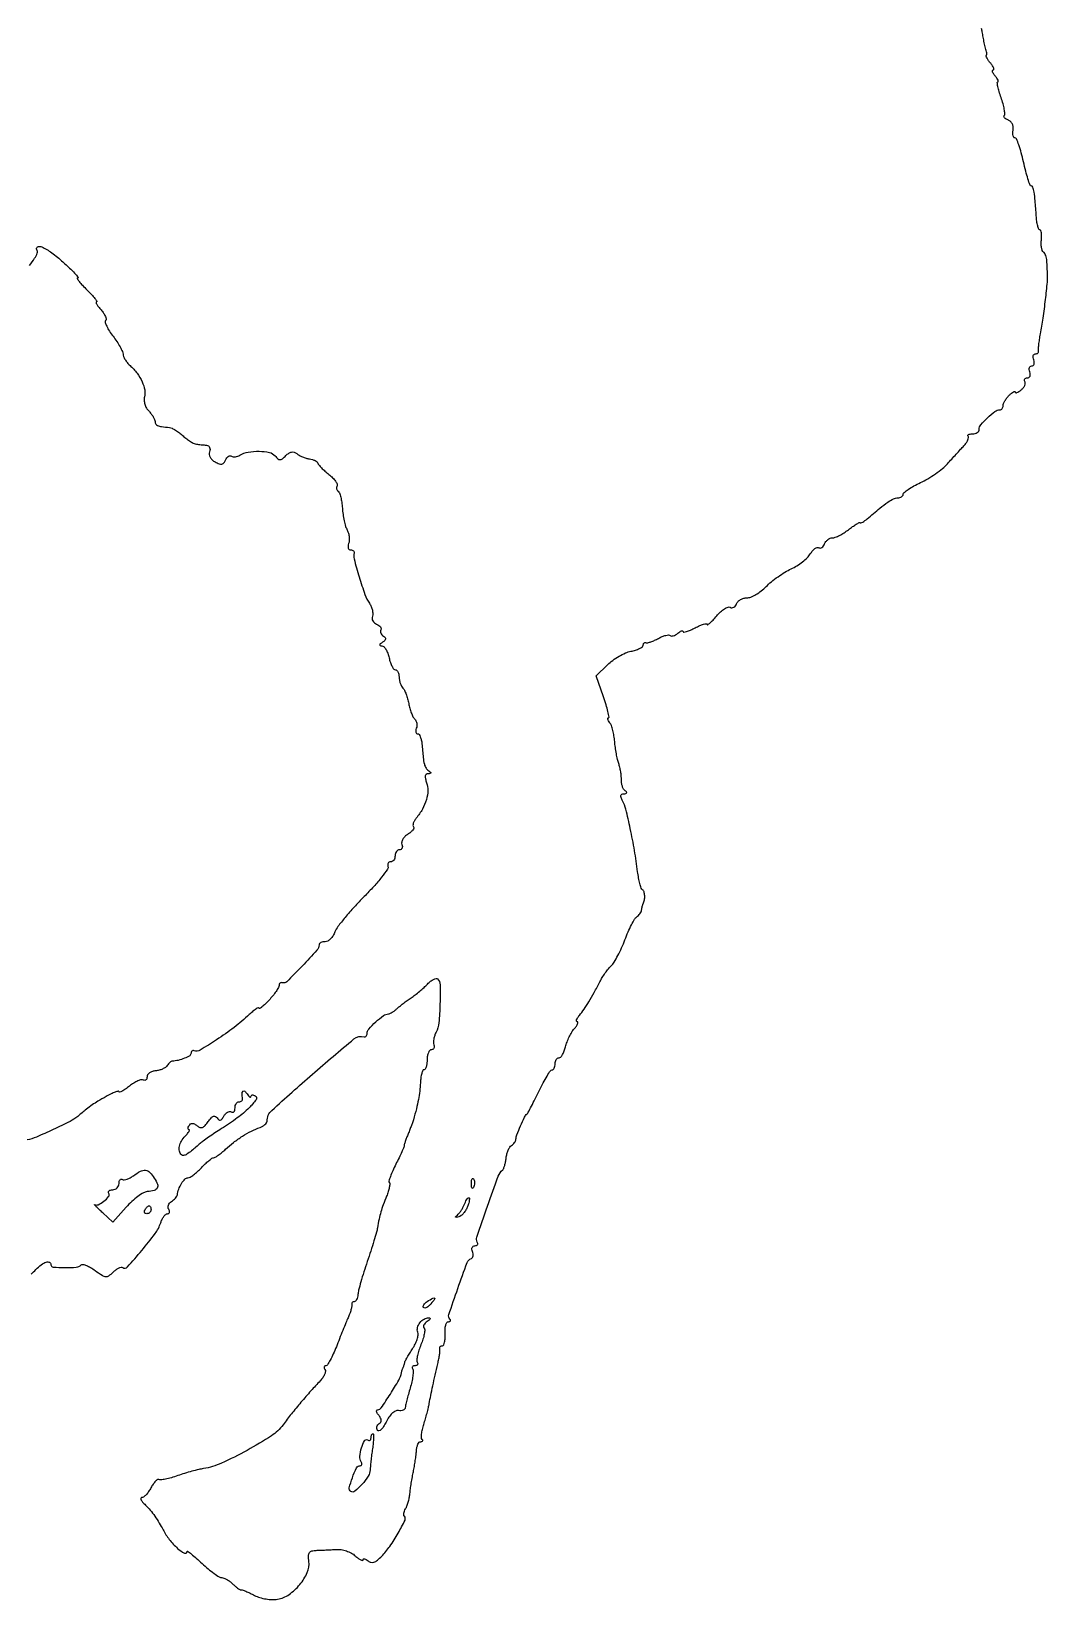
# Model space of a CAD drawing. Extents: x 0 to 508, y 1 to 785.
# Drawn here: x 254.1 to 508.1, y 0.5 to 392.6 of the extents above; entities that cross this region are included whole.
import ezdxf

# ---------------------------------------------------------------- set-up
doc = ezdxf.new("R2010")
doc.units = 0

msp = doc.modelspace()

# ---------------------------------------------------------------- linework, layer by layer
for points in [[(254.036283, 81.915688, 0.037237), (255.250872, 83.038905, -0.04069), (256.585301, 84.255982, -0.086632), (257.816833, 84.905402, -0.195715), (258.631167, 84.844943, -0.284813), (259.000209, 84.25, 0.38998), (259.546077, 83.656903, 0.019452), (262.422434, 83.529497, 0.022712), (265.33169, 83.646071, 0.176792), (266.542849, 84.209516, -0.253023), (266.985973, 84.341631, -0.043705), (267.853722, 84.079615, -0.038376), (268.915997, 83.556859, -0.025658), (270.04598, 82.807885, 0.015186), (271.775118, 81.608934, 0.120162), (272.688029, 81.289366, 0.179211), (273.471257, 81.495303, 0.043434), (274.513565, 82.370708, -0.036234), (275.201873, 82.965882, -0.048607), (275.907464, 83.392089, -0.057988), (276.528867, 83.605215, -0.194429), (276.944997, 83.533994, 0.360549), (278.097844, 83.694702, 0.009739), (281.715936, 87.813871, 0.017093), (285.038546, 92.033103, 0.081568), (286.423395, 94.75864, -0.037677), (286.768672, 95.616494, -0.047982), (287.217099, 96.3416, -0.056014), (287.695669, 96.843447, -0.176093), (288.126405, 97, 0.13799), (288.447147, 97.090237, 0.191018), (288.624898, 97.326592, 0.139604), (288.621268, 97.686139, 0.066614), (288.430902, 98.111803, -0.123171), (288.274904, 98.601383, -0.100772), (288.350436, 99.147208, -0.090923), (288.647323, 99.666066, -0.079203), (289.121885, 100.075329, 0.035042), (289.655615, 100.459297, 0.036927), (290.120549, 100.907885, 0.039696), (290.45863, 101.3525, 0.115862), (290.586367, 101.713525, -0.063861), (290.926191, 103.120902, -0.047597), (291.635475, 104.553962, -0.048775), (292.489505, 105.672296, -0.208217), (293.242318, 106, 0.136554), (293.780385, 106.149742, 0.024738), (294.649179, 106.734375, 0.025026), (295.625125, 107.542862, 0.020382), (296.58758, 108.5, -0.014628), (297.528466, 109.457467, -0.019575), (298.439313, 110.265625, -0.017087), (299.23008, 110.86979, -0.155804), (299.6378, 111, 0.13808), (300.046927, 111.11518, 0.017241), (300.82455, 111.62836, 0.019246), (301.722499, 112.319944, 0.014853), (302.648062, 113.139097, -0.025048), (304.625379, 114.818484, -0.022082), (306.843431, 116.368257, -0.022642), (309.114869, 117.670081, -0.032079), (311.25, 118.60065, 0.042276), (311.91961, 118.908866, 0.050524), (312.485937, 119.31048, 0.058297), (312.875495, 119.740104, 0.15627), (313, 120.128742, -0.211165), (314.203749, 122.851898, -0.005537), (324.334004, 131.868331, -0.004981), (334.729304, 140.735937, -0.255609), (337.25, 141.235877, 0.148858), (337.53515, 141.233265, 0.141856), (337.779688, 141.38939, 0.111041), (337.944087, 141.690629, 0.069712), (338, 142.089707, -0.183888), (338.416568, 143.184071, -0.025385), (340.156609, 144.949391, -0.026752), (342.078533, 146.530325, -0.1497), (343.321429, 146.966731, 0.09669), (343.724977, 147.062608, 0.029188), (344.285212, 147.357415, 0.028044), (344.888542, 147.769144, 0.027149), (345.448899, 148.25, -0.018705), (346.106984, 148.834293, -0.007828), (347.034198, 149.573438, -0.007732), (348.051983, 150.334219, -0.00995), (349.011646, 151, 0.016932), (350.01033, 151.713709, 0.010118), (351.150428, 152.625498, 0.010124), (352.25018, 153.580505, 0.017277), (353.123616, 154.427227, -0.03315), (353.882352, 155.117445, -0.051326), (354.627739, 155.594488, -0.067071), (355.253678, 155.810852, -0.251155), (355.638769, 155.694564, -0.194349), (356.255065, 154.242908, -0.011952), (356.224775, 149.455517, -0.016141), (355.929346, 144.735453, -0.095622), (355.235933, 142.372615, 0.040993), (354.899497, 141.563768, 0.03702), (354.685583, 140.682893, 0.039005), (354.614624, 139.86225, 0.088371), (354.718461, 139.25, -0.079537), (354.808101, 138.772436, -0.124871), (354.716777, 138.367188, -0.147772), (354.460044, 138.098973, -0.129173), (354.083333, 138, 0.213739), (353.668973, 137.81439, 0.080072), (353.318229, 137.265625, 0.060914), (353.079412, 136.457167, 0.041412), (353, 135.5, -0.028837), (352.944712, 134.54215, -0.045098), (352.776379, 133.734375, -0.05656), (352.531877, 133.169637, -0.268489), (352.238739, 133, 0.293968), (351.934239, 132.80404, 0.038474), (351.657082, 132.045312, 0.034805), (351.440181, 130.995494, 0.022026), (351.327637, 129.75, -0.017366), (351.156924, 127.641852, -0.017406), (350.840385, 125.552232, -0.015211), (350.337335, 123.254862, -0.00858), (349.595197, 120.5, -0.016389), (349.419697, 119.957874, -0.003808), (349.088184, 119.059375, -0.003925), (348.690371, 118.030469, -0.003836), (348.273457, 117, 0.007409), (347.87955, 116.006026, 0.009751), (347.55154, 115.0875, 0.007525), (347.3051, 114.314001, 0.087587), (347.267665, 114, -0.115957), (347.207863, 113.661405, -0.004072), (346.669136, 112.43481, -0.007371), (345.995215, 110.991074, -0.005069), (345.19071, 109.373822, 0.013191), (344.419117, 107.757409, 0.020294), (343.846548, 106.3172, 0.015616), (343.473076, 105.137462, 0.271586), (343.570824, 104.76251, -0.224949), (343.695139, 104.414252, -0.025985), (343.566344, 103.571332, -0.027237), (343.291659, 102.530581, -0.018948), (342.874322, 101.388688, 0.009379), (342.038182, 99.229929, 0.017503), (341.45601, 97.447971, 0.017991), (341.010038, 95.66266, 0.01057), (340.59933, 93.5, -0.026977), (340.342229, 92.352833, -0.004549), (339.713136, 90.193697, -0.004964), (338.924787, 87.667925, -0.004394), (338.054586, 85.053011, 0.006102), (337.199032, 82.452492, 0.007192), (336.454894, 79.970191, 0.006385), (335.884401, 77.860499, 0.044064), (335.710208, 76.803011, -0.041318), (335.600398, 76.112804, -0.058261), (335.383049, 75.529635, -0.07407), (335.09856, 75.131994, -0.203208), (334.787196, 75, 0.099522), (334.500362, 74.942336, 0.122874), (334.282502, 74.779688, 0.124796), (334.168755, 74.535965, 0.104621), (334.174512, 74.25, -0.108952), (334.17955, 73.814407, -0.017608), (333.9762, 72.985938, -0.018722), (333.660671, 72.012144, -0.015485), (333.254349, 71, 0.00545), (332.710369, 69.719872, 0.001831), (331.94372, 67.840164, 0.001822), (331.110673, 65.754203, 0.002084), (330.329837, 63.753748, -0.013858), (329.570006, 61.934746, -0.020926), (328.799866, 60.400607, -0.016678), (328.094099, 59.224399, -0.25331), (327.690983, 59.003748, 0.150097), (327.433013, 58.923212, 0.190494), (327.29454, 58.718065, 0.131407), (327.308304, 58.405821, 0.062132), (327.477458, 58.036475, -0.178791), (327.579054, 57.53459, -0.061365), (327.373247, 56.809838, -0.051578), (326.92633, 55.996268, -0.040035), (326.286475, 55.213728, 0.009265), (323.967572, 52.709125, 0.006789), (321.485009, 49.848798, 0.006794), (319.08401, 46.925688, 0.009355), (317.012654, 44.230985, -0.089341), (314.085618, 41.471464, -0.018623), (308.009296, 37.825022, -0.019775), (301.5935, 34.616616, -0.066707), (297.110935, 33.274325, 0.020507), (295.918167, 33.034102, 0.007305), (294.235803, 32.596706, 0.007234), (292.401456, 32.062404, 0.008472), (290.678107, 31.501143, -0.013188), (289.080576, 30.997472, -0.018414), (287.626428, 30.638197, -0.014984), (286.425035, 30.425247, -0.176561), (285.967886, 30.519847, 0.293144), (285.622879, 30.514073, 0.053837), (285.10954, 30.086398, 0.042863), (284.535733, 29.381069, 0.026473), (283.981734, 28.465871, -0.029835), (283.401645, 27.521943, -0.037106), (282.750199, 26.724349, -0.040482), (282.122563, 26.161743, -0.163919), (281.642459, 26, 0.411498), (281.456677, 25.815934, 0.133206), (281.565017, 25.401292, 0.053247), (282.039937, 24.745555, 0.021894), (282.81058, 23.961845, -0.0364), (283.790797, 22.905434, -0.015701), (284.944357, 21.368427, -0.015439), (286.074926, 19.648677, -0.019738), (287.002408, 17.99528, 0.049038), (288.557788, 15.567294, 0.040988), (290.644583, 13.325797, 0.065727), (292.355518, 12.135257, 0.56181), (293, 12.527795, -0.609669), (293.161525, 12.611026, -0.012093), (294.101563, 11.90617, -0.014865), (295.310881, 10.893152, -0.007898), (296.75, 9.571652, 0.014397), (298.272216, 8.209885, 0.018773), (299.744643, 7.058877, 0.01661), (301.018441, 6.200955, 0.138921), (301.678571, 6.008674, -0.093054), (302.237788, 5.899423, -0.034712), (302.962054, 5.551432, -0.032926), (303.718235, 5.052616, -0.034123), (304.392857, 4.464286, 0.018161), (305.020882, 3.880299, 0.023717), (305.637899, 3.39613, 0.022423), (306.175314, 3.04933, 0.158909), (306.474764, 2.984548, -0.116184), (306.819328, 2.939779, -0.008785), (307.700033, 2.589947, -0.011739), (308.744407, 2.124621, -0.008655), (309.8789, 1.562623, 0.045979), (311.187009, 1.032005, 0.031762), (312.743762, 0.667566, 0.032078), (314.304065, 0.507352, 0.053694), (315.618423, 0.598313, 0.108088), (318.49814, 1.787832, 0.067621), (321.197392, 4.262892, 0.069392), (323.064707, 7.273982, 0.136444), (323.469584, 10.040337, -0.030921), (323.377139, 11.481303, -0.147486), (323.610859, 12.262756, -0.187499), (324.199691, 12.680136, -0.055884), (325.31138, 12.830317, 0.004137), (326.347596, 12.862349, 0.001994), (327.674639, 12.919666, 0.001977), (329.057827, 12.990419, 0.002835), (330.283136, 13.064925, -0.057874), (331.49287, 13.005336, -0.039797), (332.826492, 12.672763, -0.040062), (334.076717, 12.138236, -0.062948), (335.033136, 11.470012, 0.020521), (335.788814, 10.84055, 0.045556), (336.422234, 10.441267, 0.093792), (336.83737, 10.319931, 0.443015), (337, 10.467457, -0.265529), (337.113389, 10.665918, -0.188614), (337.372191, 10.707628, -0.085273), (337.78013, 10.543179, -0.034863), (338.267033, 10.193345, 0.117204), (338.980768, 9.840276, 0.139629), (339.728365, 9.878756, 0.090195), (340.586347, 10.357318, 0.028964), (341.660971, 11.351649, 0.040013), (343.691633, 13.830728, 0.022518), (345.763601, 17.126197, 0.013729), (347.487545, 20.367659, 0.322186), (347.328982, 21.337685, -0.171593), (347.18655, 21.635944, -0.067244), (347.199793, 22.098201, -0.05611), (347.352852, 22.640618, -0.044235), (347.632397, 23.183469, 0.051498), (347.96958, 23.862242, 0.020715), (348.292547, 24.847644, 0.020236), (348.555391, 25.9463, 0.024136), (348.710439, 27, -0.009628), (348.84827, 28.17172, -0.004827), (349.065189, 29.646875, -0.00479), (349.319037, 31.169133, -0.007063), (349.573531, 32.5, 0.008248), (349.821394, 33.813058, 0.006015), (350.055141, 35.279688, 0.006079), (350.243162, 36.675885, 0.013301), (350.345624, 37.75, -0.038543), (350.471905, 38.61147, -0.055477), (350.723923, 39.339062, -0.070698), (351.054183, 39.837212, -0.214238), (351.416667, 40, 0.066179), (351.726968, 40.041251, 0.195142), (351.895076, 40.168986, 0.240261), (351.907052, 40.355843, 0.094737), (351.75806, 40.575273, -0.199539), (351.590796, 40.980466, -0.027254), (351.643986, 41.914136, -0.027871), (351.838539, 43.067375, -0.020201), (352.177552, 44.325273, 0.006552), (352.584805, 45.6873, 0.005347), (352.985844, 47.154924, 0.005405), (353.325941, 48.513802, 0.014089), (353.532282, 49.5, -0.005139), (353.921723, 51.543096, -0.00308), (354.424221, 53.962421, -0.002821), (355.014797, 56.646329, -0.002331), (355.673631, 59.5, 0.010638), (355.930528, 60.703611, 0.013011), (356.11725, 61.839062, 0.01153), (356.226542, 62.794375, 0.085102), (356.190499, 63.25, -0.11194), (356.183127, 63.535811, -0.129711), (356.302484, 63.779687, -0.122306), (356.533554, 63.942658, -0.092983), (356.839235, 64, 0.293045), (357.150931, 64.199843, 0.053488), (357.379519, 64.88125, 0.042694), (357.507645, 65.85029, 0.026391), (357.5, 67, -0.031761), (357.50469, 68.149405, -0.050427), (357.669439, 69.11875, -0.066712), (357.953971, 69.787353, -0.264743), (358.327431, 70, 0.062683), (358.67029, 70.043152, 0.186724), (358.859636, 70.178214, 0.245901), (358.879388, 70.375543, 0.101074), (358.726648, 70.606685, -0.283363), (358.452067, 71.762974, -0.004646), (360.686912, 78.321973, -0.005375), (363.029252, 84.770162, -0.214624), (364.066659, 85.814608, 0.17049), (364.337692, 86.044605, 0.094331), (364.48468, 86.458446, 0.074852), (364.486682, 86.9922, 0.05524), (364.336834, 87.564608, -0.072613), (364.213287, 88.113391, -0.120928), (364.290338, 88.578353, -0.152578), (364.552834, 88.885156, -0.140985), (364.952028, 89, 0.084366), (365.355121, 89.068502, 0.163137), (365.610611, 89.266827, 0.180989), (365.679539, 89.562304, 0.106563), (365.556644, 89.908348, -0.223597), (365.413235, 91.165113, -0.00287), (368.079505, 98.896818, -0.00422), (370.780146, 106.382082, -0.128562), (371.911954, 108, 0.123), (372.156752, 108.341904, 0.023163), (372.407972, 109.074659, 0.02351), (372.626423, 109.97924, 0.01964), (372.774761, 110.956286, -0.03608), (372.958204, 111.944591, -0.037448), (373.280376, 112.883596, -0.040251), (373.683273, 113.646587, -0.113212), (374.110171, 114.068089, 0.05232), (374.519633, 114.384643, 0.046155), (374.873923, 114.791956, 0.048765), (375.124837, 115.223961, 0.093414), (375.220757, 115.611803, -0.076736), (375.464371, 116.758511, -0.011293), (376.358326, 118.964017, -0.010618), (377.349747, 121.131975, -0.089033), (377.979646, 122, 0.07683), (378.278702, 122.391773, 0.003462), (379.081521, 123.890745, 0.005735), (380.004407, 125.69277, 0.004067), (381, 127.734451, -0.010797), (382.01237, 129.741509, -0.016389), (382.985937, 131.435849, -0.011092), (383.85295, 132.76938, -0.242438), (384.25, 132.984451, 0.188847), (384.536499, 133.103569, 0.086196), (384.779688, 133.436057, 0.067063), (384.944704, 133.924811, 0.047957), (385, 134.5, -0.063559), (385.073198, 135.073502, -0.081496), (385.288153, 135.559375, -0.098464), (385.606849, 135.884473, -0.150892), (385.980948, 136, 0.210075), (386.402909, 136.185472, 0.051628), (386.865667, 136.807812, 0.044018), (387.293266, 137.697014, 0.031759), (387.615257, 138.75, -0.03177), (387.976394, 139.930919, -0.022443), (388.523392, 141.20625, -0.022748), (389.159266, 142.382646, -0.04362), (389.789297, 143.25, 0.023968), (390.319267, 143.922426, 0.054533), (390.634905, 144.485938, 0.119382), (390.694997, 144.84909, 0.392803), (390.532543, 145, -0.35108), (390.356468, 145.141014, -0.139238), (390.375168, 145.471954, -0.062757), (390.630526, 145.989318, -0.027227), (391.088513, 146.606652, 0.023156), (392.224239, 148.111778, 0.013555), (393.448795, 150.009658, 0.011681), (394.76617, 152.297003, 0.007567), (396.187311, 155, -0.021614), (396.787088, 156.066909, -0.015512), (397.543974, 157.20625, -0.01571), (398.333749, 158.24771, -0.032276), (399.027253, 159, 0.064548), (399.753945, 159.89795, 0.016435), (400.68427, 161.528125, 0.016475), (401.631789, 163.475819, 0.016014), (402.458643, 165.5, -0.013376), (403.249973, 167.466795, -0.016825), (404.091505, 169.240848, -0.015045), (404.881135, 170.663665, -0.114284), (405.408294, 171.213525, 0.053595), (405.835279, 171.563056, 0.042573), (406.21603, 172.021917, 0.043969), (406.497904, 172.514613, 0.078097), (406.625, 172.963525, -0.015771), (406.691208, 173.397019, -0.014072), (406.786719, 173.842411, -0.014269), (406.895271, 174.237832, -0.041822), (407, 174.5, 0.069944), (407.318355, 175.447993, 0.056386), (407.395387, 176.520886, 0.060592), (407.240512, 177.468438, 0.16692), (406.855914, 178.014236, -0.153922), (406.551035, 178.424418, -0.017274), (406.204391, 179.548234, -0.019675), (405.883063, 180.950217, -0.014766), (405.636389, 182.514236, 0.010984), (404.842955, 187.804634, 0.009635), (403.786925, 193.2926, 0.007776), (402.681388, 198.124607, 0.062813), (401.868825, 200.245103, -0.031773), (401.493271, 201.068598, -0.140251), (401.448107, 201.594524, -0.243425), (401.689968, 201.899442, -0.103048), (402.214816, 202.015313, 0.045643), (402.694398, 202.064952, 0.258827), (402.883655, 202.224651, 0.281186), (402.840127, 202.457433, 0.051068), (402.5, 202.765313, -0.104534), (402.120774, 203.190045, -0.047521), (401.811803, 203.871686, -0.044219), (401.611973, 204.680465, -0.046174), (401.561457, 205.5, 0.030525), (401.533711, 206.415037, 0.017115), (401.394299, 207.519431, 0.017028), (401.176365, 208.629546, 0.026514), (400.906108, 209.566147, -0.027203), (400.610232, 210.596862, -0.010911), (400.313914, 212.034058, -0.010759), (400.06121, 213.600059, -0.013368), (399.896707, 215.066147, 0.021156), (399.716698, 216.472448, 0.021156), (399.418489, 217.858493, 0.021553), (399.055655, 219.04264, 0.074232), (398.679611, 219.75, -0.028001), (398.364496, 220.230103, -0.06194), (398.193704, 220.632812, -0.12855), (398.188061, 220.892897, -0.347222), (398.323694, 221, 0.470918), (398.483368, 221.193241, 0.010371), (398.195293, 222.542188, 0.015868), (397.739391, 224.236383, 0.0091), (397.088148, 226.25), (395.284019, 231.5), (398.093823, 234.265363, -0.036623), (399.392812, 235.368879, -0.027085), (400.973652, 236.397481, -0.027613), (402.582009, 237.209372, -0.053769), (403.951814, 237.640363, 0.025958), (405.119418, 237.93763, 0.038027), (406.104595, 238.32795, 0.042835), (406.806919, 238.747852, 0.241096), (407, 239.125, -0.089174), (407.057135, 239.442807, -0.123491), (407.220312, 239.680561, -0.134727), (407.464301, 239.800149, -0.116504), (407.75, 239.787548, 0.131394), (408.17918, 239.781219, 0.022611), (408.965784, 240.017461, 0.023265), (409.886429, 240.388919, 0.018935), (410.835646, 240.868568, -0.027336), (411.771934, 241.322112, -0.038358), (412.653323, 241.613957, -0.042921), (413.372658, 241.728043, -0.217563), (413.743637, 241.589696, 0.191717), (414.061622, 241.452789, 0.075983), (414.542071, 241.512648, 0.060374), (415.102215, 241.746985, 0.044003), (415.657991, 242.131121, -0.027173), (416.173638, 242.513755, -0.062602), (416.605785, 242.727333, -0.138825), (416.882258, 242.743412, -0.351769), (417, 242.596765, 0.457268), (417.181962, 242.439401, 0.036946), (417.88125, 242.594738, 0.03013), (418.848888, 242.950904, 0.016081), (420, 243.5, -0.016912), (421.151134, 244.046762, -0.031838), (422.11875, 244.39554, -0.040712), (422.812162, 244.536767, -0.449676), (423, 244.370141, 0.598322), (423.154782, 244.287099, 0.033774), (423.702248, 244.706287, 0.023615), (424.472491, 245.450496, 0.011379), (425.39063, 246.471072, -0.02999), (426.379551, 247.491304, -0.043564), (427.37411, 248.253586, -0.051816), (428.238683, 248.685535, -0.232396), (428.785846, 248.632355, 0.142309), (429.213406, 248.51363, 0.124043), (429.66377, 248.632805, 0.10248), (430.069341, 248.981237, 0.072723), (430.36383, 249.505744, -0.104322), (430.733584, 250.077187, -0.066682), (431.362958, 250.561062, -0.062719), (432.143798, 250.888434, -0.068035), (432.959917, 251, 0.098501), (433.927112, 251.192406, 0.034717), (435.198807, 251.825862, 0.032857), (436.536407, 252.735551, 0.032996), (437.741302, 253.811444, -0.027581), (439.051217, 255.00684, -0.016817), (440.717757, 256.276226, -0.016837), (442.459596, 257.426503, -0.028462), (444, 258.254203, 0.030612), (445.434034, 259.032707, 0.025869), (446.84867, 260.022032, 0.026674), (448.045985, 261.062353, 0.063318), (448.782707, 261.981562, -0.039378), (449.336994, 262.745167, -0.058702), (449.94198, 263.305307, -0.077357), (450.503341, 263.594177, -0.222155), (450.927922, 263.544547, 0.16698), (451.301491, 263.459962, 0.120999), (451.705505, 263.607011, 0.092423), (452.080512, 263.973723, 0.061541), (452.36383, 264.505744, -0.074629), (452.68741, 265.076977, -0.06446), (453.179024, 265.561062, -0.066854), (453.757029, 265.888509, -0.095772), (454.333757, 266, 0.093053), (455.04218, 266.132993, 0.025462), (456.083683, 266.600671, 0.024818), (457.232105, 267.262177, 0.023578), (458.329872, 268.044837, -0.012003), (459.348729, 268.807408, -0.019251), (460.256851, 269.402395, -0.013912), (461.00886, 269.826691, -0.322106), (461.239311, 269.794837, 0.288942), (461.445251, 269.753517, 0.033703), (461.891547, 269.959241, 0.032146), (462.43673, 270.303769, 0.020577), (463.02458, 270.768537, -0.005429), (466.16521, 273.410023, -0.02183), (468.169203, 274.91701, -0.035447), (469.594186, 275.752423, -0.115355), (470.65301, 276, 0.064238), (471.167989, 276.066437, 0.081987), (471.604322, 276.2614, 0.098697), (471.896237, 276.550512, 0.149465), (472, 276.889873, -0.227967), (472.216871, 277.340817, -0.019926), (473.268215, 278.114477, -0.023021), (474.663277, 278.966959, -0.015771), (476.317327, 279.80913, 0.02452), (478.148392, 280.782125, 0.01798), (480.081037, 282.030248, 0.018252), (481.828871, 283.347631, 0.037955), (483.067327, 284.52061, -0.000348), (484.120678, 285.680338, -0.000266), (485.274986, 286.948089, -0.000269), (486.357599, 288.13455, -0.000633), (487.166667, 289.01802, 0.03169), (487.762576, 289.75587, 0.047986), (488.172396, 290.471439, 0.060427), (488.35879, 291.066588, 0.246891), (488.25, 291.416667, -0.2518), (488.18417, 291.635626, -0.222455), (488.327604, 291.828646, -0.090411), (488.732278, 291.959887, -0.033332), (489.333333, 292, 0.066174), (489.970456, 292.084693, 0.083344), (490.510417, 292.332732, 0.099281), (490.871558, 292.700752, 0.145527), (491, 293.132705, -0.176693), (491.418752, 294.280676, -0.028595), (493.077659, 296.037539, -0.029175), (494.932686, 297.595444, -0.161438), (496.15301, 298, 0.125682), (496.476029, 298.082499, 0.100778), (496.751197, 298.314732, 0.090096), (496.936144, 298.662119, 0.077535), (497, 299.071429, -0.098387), (497.10227, 299.586132, -0.03396), (497.440625, 300.26875, -0.032192), (497.925966, 300.989814, -0.032161), (498.5, 301.642857, -0.021821), (499.076589, 302.171203, -0.051294), (499.559375, 302.498407, -0.119893), (499.868178, 302.578734, -0.41886), (500, 302.448984, 0.36444), (500.129626, 302.294761, 0.13122), (500.437391, 302.321938, 0.059807), (500.916889, 302.5646, 0.026195), (501.48899, 302.990862, 0.050777), (502.018024, 303.529284, 0.064546), (502.379611, 304.124078, 0.078442), (502.528516, 304.682148, 0.165938), (502.429973, 305.113307, -0.110117), (502.312722, 305.45096, -0.18289), (502.385457, 305.739534, -0.160279), (502.643552, 305.933407, -0.08178), (503.047972, 306, 0.148627), (503.444764, 306.120613, 0.152575), (503.70238, 306.440625, 0.116977), (503.771857, 306.926317, 0.069008), (503.638374, 307.5, -0.062927), (503.497466, 308.07401, -0.109632), (503.547812, 308.559375, -0.151303), (503.776585, 308.878421, -0.163532), (504.138374, 309, 0.163532), (504.500163, 309.121579, 0.151303), (504.728935, 309.440625, 0.109632), (504.779282, 309.92599, 0.062927), (504.638374, 310.5, -0.055937), (504.488865, 311.074366, -0.100118), (504.516384, 311.559375, -0.147206), (504.710807, 311.877514, -0.184534), (505.031385, 312, 0.07864), (505.388722, 312.056552, 0.110206), (505.666026, 312.220313, 0.128855), (505.819617, 312.464461, 0.132263), (505.831684, 312.75, -0.075915), (505.799038, 313.220844, -0.008229), (505.906751, 314.307813, -0.009941), (506.083073, 315.60487, -0.007863), (506.323589, 317, 0.010968), (506.973112, 320.912573, 0.006581), (507.580938, 325.583201, 0.005156), (508.046622, 329.962628, 0.040819), (508.075211, 332, -0.003368), (508.032673, 332.698499, -0.001768), (507.988698, 333.567654, -0.001759), (507.949916, 334.458663, -0.002702), (507.923225, 335.23031, 0.041449), (507.844632, 335.928967, 0.042708), (507.652119, 336.597856, 0.046482), (507.382584, 337.143937, 0.116986), (507.071211, 337.455989, -0.169535), (506.780469, 337.814537, -0.043406), (506.586533, 338.547363, -0.039181), (506.499613, 339.472982, -0.031171), (506.546787, 340.475679, 0.02452), (506.605208, 341.443279, 0.040663), (506.548043, 342.258481, 0.050706), (506.399317, 342.834651, 0.313959), (506.161944, 343, -0.312352), (505.890793, 343.187702, -0.02743), (505.626254, 344.028125, -0.028274), (505.404671, 345.1585, -0.017704), (505.267857, 346.5, 0.004321), (504.982483, 350.304398, 0.021251), (504.711962, 352.439882, 0.034136), (504.409431, 353.693779, 0.327455), (503.991991, 354, -0.318165), (503.717437, 354.194384, -0.007594), (503.191753, 355.7625, -0.013867), (502.633514, 357.699906, -0.008623), (502.081457, 360, 0.012174), (501.512175, 362.299765, 0.019228), (500.901152, 364.2375, 0.013972), (500.311859, 365.748527, 0.301411), (499.932598, 366, -0.245184), (499.649193, 366.147861, -0.095283), (499.46372, 366.564262, -0.065457), (499.402495, 367.184979, -0.039481), (499.484765, 367.920891, 0.077297), (499.51331, 368.714236, 0.081613), (499.297055, 369.46294, 0.086709), (498.868573, 370.066909, 0.103964), (498.284219, 370.444429, -0.042336), (497.722901, 370.716289, -0.081668), (497.341589, 371.036568, -0.137085), (497.195648, 371.349219, -0.241977), (497.280615, 371.613948, 0.224054), (497.432131, 372.03613, 0.020827), (497.275773, 373.162743, 0.023622), (496.955329, 374.551409, 0.016292), (496.468102, 376.090409, -0.012372), (495.980385, 377.590006, -0.021889), (495.663725, 378.851558, -0.019179), (495.504353, 379.815776, -0.451454), (495.666804, 380, 0.427247), (495.78425, 380.122767, 0.093775), (495.70939, 380.440625, 0.047059), (495.437625, 380.923808, 0.021585), (495, 381.5, -0.027963), (494.573717, 382.07637, -0.064878), (494.339608, 382.559375, -0.144806), (494.329078, 382.867713, -0.341777), (494.5, 383, 0.376294), (494.66281, 383.142741, 0.1241), (494.622923, 383.485773, 0.057275), (494.347609, 384.018336, 0.0253), (493.872445, 384.653695, -0.018042), (493.3647, 385.312468, -0.027294), (492.976593, 385.923344, -0.025745), (492.725646, 386.429924, -0.264346), (492.75, 386.653695, 0.043922), (492.839991, 386.804682, 0.041668), (492.904087, 386.97171, 0.044548), (492.935093, 387.129454, 0.10085), (492.923489, 387.25, -0.012242), (492.590407, 388.44186, -0.00831), (492.267208, 389.813488, -0.008238), (491.98553, 391.215166, -0.010912), (491.778162, 392.5, 0.049997), (491.577873, 393.325218, 0.041428)], [(253.619141, 334.111246, 0.034088), (254.917371, 335.902349, 0.052551), (255.55677, 337.212484, 0.22956), (255.471156, 338.04667, -0.434501), (255.666138, 338.761735, -0.234518), (256.681406, 338.786206, -0.049452), (259.177705, 337.305298, -0.025332), (262, 335, -0.007876), (263.643715, 333.464678, -0.015147), (264.902907, 332.175, -0.013643), (265.763242, 331.185847, -0.633717), (265.675497, 331, 0.583152), (265.572628, 330.818199, 0.02957), (266.051233, 330.11875, 0.022986), (266.874201, 329.15188, 0.011406), (268, 328, -0.010562), (269.129492, 326.848239, -0.020992), (269.96492, 325.88125, -0.024796), (270.47292, 325.171142, -0.593393), (270.379491, 325, 0.483572), (270.256785, 324.845105, 0.070266), (270.425865, 324.410699, 0.038221), (270.856587, 323.764455, 0.01782), (271.505548, 322.993869, -0.032443), (272.153125, 322.177659, -0.048774), (272.595135, 321.384412, -0.061505), (272.790868, 320.723778, -0.242223), (272.66532, 320.331987, 0.278781), (272.55552, 319.886472, 0.033997), (272.935166, 318.90789, 0.032397), (273.596197, 317.705947, 0.021006), (274.504785, 316.40484, -0.016207), (275.460093, 315.064412, -0.019435), (276.26703, 313.742085, -0.018487), (276.854782, 312.590953, -0.109209), (277, 311.934017, 0.103248), (277.119569, 311.361151, 0.035689), (277.514063, 310.608703, 0.033657), (278.08031, 309.818082, 0.033186), (278.75, 309.10661, -0.043024), (280.527937, 307.141794, -0.054611), (281.78604, 305.04486, -0.062909), (282.425381, 303.018557, -0.109373), (282.358866, 301.264303, 0.082039), (282.278646, 300.395449, 0.055031), (282.459174, 299.412275, 0.053997), (282.857015, 298.469813, 0.06963), (283.422353, 297.720504, -0.030668), (284.026117, 297.037757, -0.031417), (284.536566, 296.291559, -0.033094), (284.893438, 295.590699, -0.101549), (285, 295.071429, 0.138737), (285.172769, 294.460763, 0.159687), (285.63317, 294.070867, 0.064093), (286.588942, 293.818699, 0.008606), (288.659876, 293.584234, -0.092516), (289.247673, 293.415189, -0.023339), (290.119486, 292.926147, -0.02301), (291.080164, 292.26341, -0.021419), (292, 291.5, 0.021419), (292.919836, 290.73659, 0.02301), (293.880514, 290.073853, 0.023339), (294.752327, 289.584811, 0.092516), (295.340124, 289.415766, -0.001445), (295.881487, 289.362314, -0.000747), (296.557902, 289.292533, -0.000743), (297.252984, 289.218732, -0.001128), (297.856989, 289.152314, -0.116935), (298.33887, 288.979364, -0.137139), (298.658321, 288.615737, -0.12221), (298.764859, 288.103406, -0.082239), (298.644227, 287.515254, 0.121904), (298.560852, 286.845211, 0.096998), (298.785399, 286.149501, 0.082843), (299.300077, 285.50107, 0.060871), (300.052075, 284.97213, 0.033408), (301.070965, 284.511482, 0.1364), (301.741278, 284.453229, 0.184964), (302.227853, 284.751708, 0.072215), (302.619621, 285.451132, -0.06213), (302.911724, 285.998098, -0.093014), (303.299242, 286.374383, -0.121282), (303.717464, 286.524121, -0.165487), (304.104785, 286.435239, 0.104982), (304.538512, 286.279675, 0.058737), (305.101321, 286.269634, 0.054783), (305.699292, 286.396435, 0.058858), (306.240138, 286.648413, -0.094048), (308.286857, 287.432927, -0.049034), (311.02019, 287.653426, -0.04906), (313.587496, 287.355484, -0.167669), (315.004078, 286.495087, 0.039559), (315.715164, 285.764395, 0.18839), (316.253049, 285.569573, 0.163418), (316.82803, 285.778731, 0.028143), (317.705253, 286.562396, -0.046941), (318.459288, 287.186741, -0.105237), (319.144015, 287.466657, -0.12872), (319.792515, 287.416189, -0.089999), (320.43443, 287.054418, 0.048946), (321.040593, 286.644233, 0.025729), (321.862293, 286.251704, 0.025335), (322.753306, 285.93296, 0.035376), (323.578484, 285.746557, -0.036108), (324.328513, 285.575977, -0.044377), (324.99385, 285.306748, -0.050428), (325.489843, 284.986043, -0.164097), (325.698452, 284.661124, 0.117358), (325.916533, 284.241315, 0.016042), (326.590925, 283.509869, 0.017716), (327.462795, 282.683766, 0.014127), (328.45798, 281.854393, -0.028789), (329.400697, 281.02074, -0.042916), (330.112275, 280.181692, -0.051322), (330.525858, 279.450975, -0.246323), (330.493216, 278.989023, 0.093789), (330.353954, 278.626261, 0.096556), (330.358955, 278.241583, 0.099079), (330.506818, 277.894787, 0.104548), (330.774572, 277.639322, -0.169978), (331.103189, 277.233353, -0.024452), (331.418096, 276.196479, -0.025437), (331.677027, 274.886173, -0.01925), (331.831783, 273.428061, 0.019616), (331.997685, 271.87579, 0.017542), (332.28904, 270.281728, 0.017882), (332.652353, 268.86843, 0.051049), (333.037314, 267.930279, -0.054678), (333.358511, 267.131097, -0.04213), (333.534896, 266.207439, -0.043255), (333.551171, 265.30462, -0.074632), (333.389425, 264.572442, 0.061628), (333.240043, 263.970639, 0.107952), (333.28845, 263.461905, 0.150782), (333.521691, 263.127651, 0.167089), (333.893011, 263, -0.068366), (334.299591, 262.944146, -0.10828), (334.608844, 262.779688, -0.139379), (334.772344, 262.535151, -0.151991), (334.775396, 262.25, 0.138992), (334.75302, 260.733996, 0.008054), (336.036681, 256.22862, 0.011631), (337.471319, 251.854556, 0.063483), (338.590284, 249.635198, -0.048327), (339.032759, 248.819845, -0.044772), (339.324146, 247.913755, -0.047794), (339.432986, 247.055504, -0.099586), (339.320807, 246.393627, 0.11532), (339.242039, 245.821358, 0.100431), (339.4171, 245.241153, 0.093428), (339.820279, 244.742109, 0.084836), (340.390502, 244.403645, -0.054623), (340.964451, 244.108083, -0.084976), (341.369118, 243.72789, -0.116361), (341.545833, 243.327174, -0.186425), (341.477945, 242.964314, 0.134886), (341.369806, 242.595782, 0.100405), (341.447259, 242.176977, 0.086997), (341.699614, 241.771378, 0.071898), (342.090451, 241.444098, -0.074313), (342.525237, 241.076448, -0.220943), (342.632491, 240.711202, -0.171994), (342.427154, 240.326175, -0.043884), (341.856763, 239.890313, 0.02398), (341.317238, 239.51103, 0.176917), (341.152829, 239.248736, 0.393604), (341.25607, 239.076609, 0.066971), (341.670545, 239.015313, -0.199328), (342.166242, 238.80188, -0.056403), (342.690797, 238.123248, -0.047394), (343.16186, 237.149643, -0.034942), (343.5, 236, 0.027524), (343.819532, 234.850988, 0.039605), (344.235766, 233.88125, 0.04518), (344.68121, 233.193748, 0.230346), (345.079455, 233, -0.187562), (345.430928, 232.863347, -0.089343), (345.72959, 232.47125, -0.069166), (345.932099, 231.888827, -0.049168), (346, 231.2, 0.045537), (346.069258, 230.441121, 0.036867), (346.276178, 229.649688, 0.038178), (346.579599, 228.94337, 0.074673), (346.94018, 228.45, -0.080985), (347.337412, 227.891916, -0.023725), (347.757882, 226.923248, -0.023159), (348.134134, 225.771609, -0.022947), (348.403592, 224.586589, 0.023431), (348.674398, 223.400948, 0.023524), (349.054666, 222.247449, 0.024142), (349.480956, 221.27664, 0.081018), (349.885266, 220.714734, -0.088417), (350.212436, 220.245651, -0.062788), (350.406819, 219.633003, -0.061482), (350.445606, 218.976554, -0.075799), (350.314866, 218.378145, 0.053644), (350.174898, 217.850337, 0.096748), (350.193111, 217.40483, 0.145077), (350.361096, 217.112724, 0.192516), (350.643011, 217, -0.237069), (350.986973, 216.827203, -0.05929), (351.309457, 216.265625, -0.047748), (351.566008, 215.457506, -0.032221), (351.708333, 214.5, 0.005038), (352.029289, 211.066872, 0.03576), (352.319953, 209.420826, 0.079018), (352.734736, 208.450551, 0.105319), (353.401254, 207.765313, -0.025804), (353.866373, 207.418304, -0.264848), (353.947859, 207.202088, -0.32779), (353.800777, 207.056616, -0.033467), (353.282224, 207.015313, 0.155225), (352.802474, 206.856028, 0.19588), (352.557989, 206.462035, 0.102368), (352.582289, 205.777971, 0.028708), (352.896826, 204.75, -0.099906), (353.197679, 202.826864, -0.060463), (352.81834, 200.545206, -0.054253), (351.826048, 198.157892, -0.047315), (350.304457, 195.918848, 0.039053), (349.847365, 195.269531, 0.055271), (349.556223, 194.626039, 0.06971), (349.459916, 194.08215, 0.208301), (349.595197, 193.738136, -0.280444), (349.673758, 193.415091, -0.085108), (349.431842, 192.948237, -0.057691), (348.919467, 192.412541, -0.033549), (348.197158, 191.891054, 0.055951), (347.470928, 191.315657, 0.065929), (346.935346, 190.621723, 0.07723), (346.662075, 189.920268, 0.146981), (346.706768, 189.321766, -0.07524), (346.817735, 188.816553, -0.123624), (346.739807, 188.388269, -0.1523), (346.487515, 188.105366, -0.135891), (346.106989, 188, 0.134459), (345.684847, 187.884389, 0.100435), (345.325178, 187.559375, 0.087143), (345.08314, 187.073208, 0.072144), (345, 186.5, -0.070529), (344.918733, 185.926738, -0.086171), (344.681771, 185.440625, -0.100211), (344.329784, 185.115625, -0.137303), (343.916667, 185, 0.117437), (343.534436, 184.908969, 0.141864), (343.265368, 184.658582, 0.128419), (343.155257, 184.281427, 0.087817), (343.220758, 183.837727, -0.240009), (343.111885, 183.11421, -0.012071), (341.63124, 181.144541, -0.017175), (339.668023, 178.828293, -0.011376), (337.26559, 176.301561, 0.010881), (334.768625, 173.680607, 0.012603), (332.510964, 171.076248, 0.011685), (330.714873, 168.788753, 0.06985), (329.98625, 167.463834, -0.050309), (329.514795, 166.521414, -0.05519), (328.876776, 165.723751, -0.062411), (328.177026, 165.179312, -0.134948), (327.524751, 165, 0.047248), (326.941186, 164.944732, 0.06723), (326.447896, 164.779557, 0.087382), (326.115277, 164.536178, 0.193561), (326, 164.249556, -0.18614), (325.475344, 162.889078, -0.007416), (321.783062, 158.933344, -0.006062), (317.929102, 155.02131, -0.271885), (316.865753, 154.75, 0.108122), (316.535778, 154.771715, 0.13307), (316.254315, 154.647947, 0.127964), (316.066406, 154.394183, 0.096004), (316, 154.051522, -0.132072), (315.859976, 153.530662, -0.018953), (315.265625, 152.589256, -0.020427), (314.457269, 151.50784, -0.016167), (313.5, 150.405499, -0.01202), (312.539924, 149.418257, -0.024777), (311.734375, 148.70348, -0.035293), (311.162016, 148.307131, -0.581193), (311, 148.399432, 0.537844), (310.833288, 148.509581, 0.044094), (310.279769, 148.213498, 0.029144), (309.489688, 147.628207, 0.014153), (308.548148, 146.795455, -0.024103), (304.775555, 143.590211, -0.019031), (300.409067, 140.486006, -0.012218), (296.279491, 137.922663, -0.214546), (294.75, 137.756209, 0.116151), (294.464337, 137.779978, 0.140374), (294.220312, 137.668897, 0.128183), (294.057116, 137.43526, 0.08892), (294, 137.116631, -0.26249), (293.664109, 136.520899, -0.037253), (292.362873, 135.860685, -0.039918), (290.78819, 135.347113, -0.058032), (289.338888, 135.173037, 0.133922), (289.053982, 135.094229, 0.044116), (288.698198, 134.837917, 0.040247), (288.335778, 134.470003, 0.035979), (288.021826, 134.035315, -0.102386), (287.598706, 133.588024, -0.045839), (286.891687, 133.185569, -0.042783), (286.038349, 132.883368, -0.044945), (285.160023, 132.737101, 0.059586), (284.334038, 132.574633, 0.074265), (283.634507, 132.226737, 0.089165), (283.164333, 131.754467, 0.152494), (283, 131.228179, -0.06789), (282.93517, 130.752914, -0.141615), (282.740777, 130.437625, -0.190644), (282.452692, 130.329134, -0.135056), (282.117537, 130.427358, 0.202142), (281.609022, 130.506641, 0.041003), (280.725396, 130.207723, 0.037245), (279.684417, 129.662311, 0.027368), (278.617537, 128.913795, -0.013989), (277.612712, 128.167936, -0.027657), (276.768902, 127.644461, -0.03665), (276.164172, 127.369534, -0.521954), (276, 127.483956, 0.484179), (275.818307, 127.6276, 0.029144), (275.050692, 127.397599, 0.026117), (274.00835, 126.954924, 0.013976), (272.768314, 126.306536, 0.007053), (270.732119, 125.130288, 0.018219), (269.307573, 124.208373, 0.016126), (267.858841, 123.122817, 0.004534), (265.669308, 121.336313, -0.056226), (263.75684, 120.080282, -0.008252), (259.580108, 118.050963, -0.008517), (255.338537, 116.163214, -0.051754), (253.044386, 115.45785, 0.008745)]]:
    msp.add_lwpolyline(points, format="xyb")
for points in [[(308.984687, 126.309017, -0.168727), (309.0778, 126.561564, -0.185506), (309.303763, 126.689869, -0.119684), (309.646132, 126.659435, -0.056731), (310.049399, 126.46947, -0.434318), (310.246564, 125.48545, -0.044079), (308.509321, 123.463586, -0.03392), (305.566061, 120.958977, -0.018538), (301.653126, 118.281028, 0.004899), (299.989408, 117.207831, 0.005275), (298.387894, 116.127994, 0.005), (297.032931, 115.173317, 0.024998), (296.306966, 114.593691, -0.006293), (294.139451, 112.726207, -0.037744), (292.931041, 111.857772, -0.090516), (292.152359, 111.558303, -0.2479), (291.606556, 111.726778, -0.143364), (291.09027, 112.670463, -0.104939), (291.082215, 113.87107, -0.085475), (291.595163, 115.182124, -0.060555), (292.571429, 116.428571, 0.018906), (293.131273, 117.032433, 0.042586), (293.496057, 117.538393, 0.089691), (293.620986, 117.869656, 0.468501), (293.512412, 118, -0.232702), (293.329747, 118.08988, -0.169868), (293.257523, 118.308014, -0.092079), (293.326227, 118.646206, -0.042403), (293.530011, 119.048558, -0.099533), (293.902343, 119.446641, -0.162561), (294.339936, 119.581091, -0.122421), (294.863885, 119.437303, -0.045345), (295.498933, 119.000886, 0.088662), (296.211727, 118.596673, 0.174008), (296.855442, 118.600254, 0.120226), (297.515079, 119.041376, 0.032773), (298.305497, 120.025771, -0.027969), (299.037141, 120.955102, -0.114673), (299.617252, 121.368887, -0.222354), (300.103714, 121.346323, -0.134116), (300.533975, 120.945027, 0.076219), (300.933177, 120.47654, 0.248806), (301.317568, 120.388471, 0.166836), (301.721993, 120.661082, 0.034227), (302.199843, 121.392616, -0.056609), (302.622529, 121.980574, -0.078405), (303.127463, 122.38715, -0.099854), (303.632324, 122.555785, -0.170858), (304.06146, 122.462015, 0.151884), (304.417387, 122.370332, 0.191575), (304.724304, 122.510317, 0.13062), (304.931726, 122.885931, 0.061271), (305, 123.440983, -0.062283), (305.074545, 124.037096, -0.080552), (305.29375, 124.542039, -0.097988), (305.618621, 124.879982, -0.153634), (306, 125, 0.075146), (306.373191, 125.056406, 0.101574), (306.671464, 125.220313, 0.119953), (306.848335, 125.464378, 0.137085), (306.881579, 125.75, -0.033533), (306.768913, 127.00462, -0.190355), (306.996797, 127.621833, -0.404959), (307.424158, 127.652377, -0.074855), (308, 127, 0.023407), (308.374744, 126.475679, 0.073021), (308.689119, 126.178274, 0.258347), (308.882222, 126.15768, 0.296366)], [(284.828741, 105.902621, -0.045459), (285.605351, 104.363831, -0.217381), (285.555906, 103.405798, -0.21365), (284.797394, 102.804667, -0.043941), (283.071046, 102.523652, 0.113185), (282.11144, 102.227916, 0.028114), (280.727888, 101.320324, 0.027301), (279.222478, 100.074378, 0.024418), (277.801709, 98.626675), (274.460348, 94.871736), (271.97248, 97.185868, -0.002975), (271.044398, 98.059496, -0.006103), (270.329743, 98.757121, -0.006384), (269.847859, 99.251617, -0.857301), (269.873789, 99.285184, 0.244745), (270.795366, 99.262781, 0.050004), (272.225867, 100.151036, 0.05156), (273.408326, 101.27182, 0.326601), (273.468991, 102.050173, -0.149407), (273.374323, 102.410452, -0.191612), (273.512366, 102.720988, -0.132159), (273.88655, 102.930818, -0.062149), (274.440983, 103, 0.099038), (275.035963, 103.119019, 0.097945), (275.542039, 103.457961, 0.097945), (275.880981, 103.964037, 0.099038), (276, 104.559017, -0.054766), (276.061485, 105.118667, -0.118468), (276.250474, 105.505271, -0.189256), (276.529798, 105.660118, -0.173117), (276.852678, 105.59105, 0.167652), (277.311787, 105.487728, 0.052159), (278.01222, 105.640741, 0.045531), (278.813723, 105.989383, 0.036674), (279.602678, 106.50023, -0.03999), (281.357069, 107.619777, -0.151624), (282.620523, 107.858967, -0.171663), (283.702671, 107.331056, -0.054722)], [(364.683114, 103.8125, -0.054073), (364.461564, 103.395823, -0.470617), (364.279315, 103.37858, -0.168741), (364.137993, 103.670344, -0.018894), (364.078947, 104.416667, -0.028489), (364.089945, 105.112848, -0.077125), (364.200665, 105.592839, -0.208169), (364.385309, 105.77538, -0.296942), (364.604167, 105.729167, -0.126455), (364.797407, 105.402231, -0.060344), (364.876576, 104.916927, -0.05415), (364.839148, 104.359369, -0.051402)], [(284, 98, -0.105053), (283.918938, 97.618444, -0.099167), (283.688914, 97.29375, -0.09642), (283.345238, 97.076123, -0.093332), (282.940983, 97, -0.108972), (282.586039, 97.078288, -0.182303), (282.3746, 97.29375, -0.161196), (282.343488, 97.6179, -0.082592), (282.5, 98, -0.029505), (282.768994, 98.382774, -0.035638), (283.066025, 98.70625, -0.038439), (283.34829, 98.934461, -0.151918), (283.559017, 99, -0.210953), (283.727648, 98.92554, -0.081139), (283.870461, 98.70625, -0.061769), (283.967655, 98.382849, -0.042167)], [(363.122273, 98.801499, -0.045673), (362.707182, 97.932446, -0.043504), (362.135324, 97.137879, -0.046658), (361.501371, 96.527124, -0.103076), (360.904497, 96.225368, -0.017388), (360.318063, 96.089365, -0.289537), (360.13981, 96.158615, -0.382958), (360.155349, 96.321913, -0.02208), (360.572942, 96.673869, 0.055348), (361.030499, 97.114665, 0.026293), (361.520373, 97.771387, 0.025679), (361.9657, 98.519425, 0.033054), (362.291557, 99.25, -0.023488), (362.575274, 99.920253, -0.032992), (362.894192, 100.485938, -0.034634), (363.203664, 100.894251, -0.216543), (363.436391, 101, -0.405567), (363.578567, 100.861973, -0.042908), (363.550023, 100.35419, -0.034245), (363.398544, 99.644825, -0.018869)], [(353.979944, 74.475834, -0.039407), (353.453252, 73.934292, -0.06172), (352.916631, 73.569338, -0.085026), (352.452534, 73.423579, -0.234162), (352.13646, 73.530207, -0.225585), (352.032091, 73.823706, -0.108439), (352.159984, 74.21208, -0.073916), (352.507686, 74.640546, -0.044429), (353.02896, 75.03906, -0.007952), (354.458847, 75.911828, -0.273213), (354.839289, 75.911334, -0.447869), (354.89468, 75.6293, -0.011124)], [(353.02896, 70.03906, 0.052926), (352.515915, 69.632873, 0.085155), (352.190197, 69.181868, 0.119718), (352.097183, 68.760529, 0.193453), (352.23931, 68.427357, -0.213793), (352.418436, 67.957399, -0.031623), (352.293513, 66.924106, -0.03098), (351.974067, 65.649032, -0.022094), (351.466989, 64.26675, 0.020995), (350.950791, 62.869107, 0.027142), (350.602567, 61.547008, 0.0269), (350.436837, 60.446575, 0.163758), (350.565656, 59.893766, -0.102904), (350.689416, 59.553128, -0.178783), (350.627351, 59.262544, -0.166112), (350.385098, 59.067713, -0.087247), (350, 59, 0.080995), (349.611831, 58.936705, 0.159375), (349.363587, 58.75212, 0.183449), (349.292728, 58.477449, 0.111251), (349.403492, 58.156154, -0.152117), (349.543595, 57.611227, -0.020219), (349.434599, 56.412755, -0.021898), (349.178513, 54.963684, -0.016786), (348.777033, 53.406154, 0.004457), (348.331109, 51.837277, 0.005355), (347.940723, 50.353683, 0.004619), (347.63712, 49.098682, 0.035357), (347.542082, 48.5, -0.163776), (347.384773, 48.139461, -0.105963), (347.011823, 47.871193, -0.083845), (346.475944, 47.737136, -0.060458), (345.859066, 47.763637, 0.156343), (345.110495, 47.653201, 0.07171), (344.287107, 47.090105, 0.056914), (343.472996, 46.15075, 0.037359), (342.753846, 44.911181, -0.028232), (342.129294, 43.787969, -0.059285), (341.500392, 43.013989, -0.113323), (340.973046, 42.694769, -0.346964), (340.606027, 42.828445, -0.10215), (340.443731, 43.273083, -0.098625), (340.467785, 43.751579, -0.097182), (340.674487, 44.189961, -0.096011), (341.032246, 44.519929, 0.104543), (341.434061, 44.903294, 0.164411), (341.562231, 45.358158, 0.118701), (341.399075, 45.909843, 0.042246), (340.926114, 46.589028, -0.037987), (340.541662, 47.13122, -0.094631), (340.374719, 47.585527, -0.202726), (340.444366, 47.874402, -0.237887), (340.693414, 48, 0.248202), (341.535885, 48.44566, 0.00724), (343.828007, 51.920071, 0.012625), (345.905995, 55.359749, 0.082101), (346.60535, 57.25, -0.016569), (346.678989, 57.573731, -0.012255), (346.780947, 57.926563, -0.012415), (346.893826, 58.25542, -0.02705), (347, 58.5, 0.026278), (347.106617, 58.744565, 0.012035), (347.220916, 59.073437, 0.011881), (347.324924, 59.426269, 0.01606), (347.400991, 59.75, -0.071104), (347.555738, 60.186581, -0.008561), (348.046354, 61.085232, -0.010045), (348.67264, 62.137331, -0.008108), (349.385942, 63.24228, 0.033686), (350.04856, 64.393918, 0.03732), (350.524959, 65.586113, 0.040383), (350.768425, 66.650683, 0.128327), (350.688096, 67.370425, -0.156054), (350.622253, 68.528464, -0.100257), (351.215682, 69.748656, -0.097311), (352.257324, 70.670163, -0.137062), (353.45, 70.984687, -0.161466), (353.710337, 70.894131, -0.346657), (353.759445, 70.700593, -0.117373), (353.529297, 70.39946, -0.030166)], [(339.357392, 38.25, 0.004364), (339.144007, 36.704297, 0.004414), (338.958493, 35.160938, 0.004304), (338.820439, 33.814722, 0.017898), (338.773301, 33, -0.136429), (338.290403, 31.400389, -0.039885), (336.73299, 29.326416, -0.03719), (334.971848, 27.609703, -0.323598), (333.943136, 27.535144, -0.323017), (333.564743, 28.449576, -0.028531), (334.320808, 30.987152, -0.028744), (335.368061, 33.436157, -0.284642), (336.278255, 34, 0.140518), (336.549054, 34.077637, 0.191264), (336.69815, 34.280241, 0.137904), (336.692713, 34.588714, 0.065561), (336.528423, 34.954011, -0.161586), (336.20361, 36.321693, -0.048332), (336.600538, 38.456632, -0.055335), (337.331329, 40.229598, -0.429542), (338.106674, 40.434072, 0.095751), (338.447444, 40.304771, 0.173683), (338.737585, 40.355233, 0.171964), (338.931637, 40.579151, 0.093639), (339, 40.940983, -0.040977), (339.033286, 41.346456, -0.060417), (339.133432, 41.688914, -0.07944), (339.280474, 41.921513, -0.215368), (339.454238, 42, -0.405744), (339.611652, 41.847087, -0.013707), (339.613162, 40.898438, -0.018887), (339.536088, 39.687994, -0.011139)]]:
    msp.add_lwpolyline(points, format="xyb", close=True)

doc.saveas('drawing.dxf')
